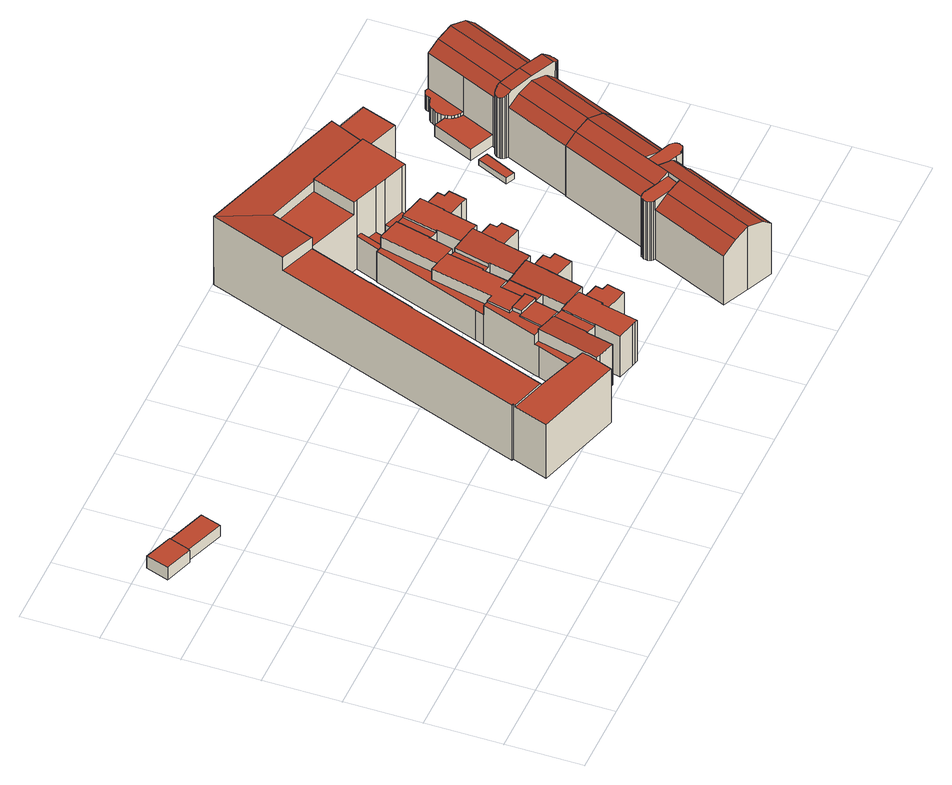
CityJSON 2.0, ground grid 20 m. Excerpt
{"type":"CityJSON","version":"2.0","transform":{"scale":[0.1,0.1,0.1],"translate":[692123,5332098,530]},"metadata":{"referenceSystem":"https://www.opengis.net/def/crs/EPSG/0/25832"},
"CityObjects":{
"building1":{"type":"Building","attributes":{"Gemeindeschluessel":"09162000","HoeheDach":"538.540","HoeheGrund":"534.680","Methode":"2000","NiedrigsteTraufeDesGebaeudes":"538.140","Geometrietyp2DReferenz":"3000","function":"31001_2000","roofType":"1000","measuredHeight":3.86},"geometry":[{"type":"MultiSurface","lod":"2","boundaries":[[[0,1,2,3,4]],[[5,6,7,8]],[[9,10,11,12]],[[12,5,8,0,4,9]],[[12,11,13,14,6,5]],[[3,2,13,11,10]],[[14,13,2,1]],[[7,6,14,1]],[[4,3,10,9]],[[8,7,1,0]]],"semantics":{"surfaces":[{"type":"WallSurface"},{"type":"GroundSurface"},{"type":"RoofSurface"}],"values":[0,0,0,1,0,2,0,2,0,0]}}]},
"building2":{"type":"Building","attributes":{"name":"Heckscher-Klinikum, Förderschule","Gemeindeschluessel":"09162000","HoeheDach":"552.110","HoeheGrund":"530.670","Methode":"2000","NiedrigsteTraufeDesGebaeudes":"537.933","Geometrietyp2DReferenz":"3000","function":"31001_9998","roofType":"1000","measuredHeight":21.44,"storeysAboveGround":4},"geometry":[{"type":"MultiSurface","lod":"2","boundaries":[[[15,16,17,18]],[[19,20,21,22,23,24,25,26,27,28,29,30,31,32,33,34,35,36,37,38,39,40,41,42]],[[43,44,15,18]],[[31,45,46,47,32]],[[33,48,49,34]],[[50,40,39,51,52,53]],[[54,55,56,57,58]],[[38,37,59,60,61,62]],[[63,64,65,66]],[[26,25,66,65,67,68,69]],[[70,71,72,73,74,75,56,55]],[[76,77,78,41,40,50]],[[41,78,79,42]],[[20,19,80,81,75,74]],[[82,83,49,48,47,60,59]],[[29,28,43,18,17,84]],[[62,61,46,45,85,84,17,16,69,68,52,51]],[[35,83,82,36]],[[36,82,59,37]],[[27,26,69,16,15,44]],[[77,76,80,86]],[[21,73,72,22]],[[20,74,73,21]],[[50,53,67,65,64]],[[25,24,70,55,54,66]],[[23,71,70,24]],[[57,56,75,81]],[[38,62,51,39]],[[34,49,83,35]],[[29,84,85,30]],[[19,42,79,86,80]],[[54,58,63,66]],[[32,47,48,33]],[[76,50,64,57,81,80]],[[68,67,53,52]],[[79,78,77,86]],[[22,72,71,23]],[[27,44,43,28]],[[47,46,61,60]],[[30,85,45,31]],[[58,57,64,63]]],"semantics":{"surfaces":[{"type":"WallSurface"},{"type":"GroundSurface"},{"type":"RoofSurface"}],"values":[0,1,2,0,0,0,0,0,0,0,2,0,0,0,2,0,2,0,0,0,0,0,0,2,0,0,0,0,0,0,0,2,0,2,0,2,0,0,0,0,0]}}]},
"building3":{"type":"Building","attributes":{"Gemeindeschluessel":"09162000","HoeheDach":"545.071","HoeheGrund":"531.745","Methode":"2000","NiedrigsteTraufeDesGebaeudes":"540.890","Geometrietyp2DReferenz":"3000","function":"31001_9998","roofType":"1000","measuredHeight":13.33,"storeysAboveGround":3},"geometry":[{"type":"MultiSurface","lod":"2","boundaries":[[[87,88,89,90,91,92,93]],[[94,95,96,97,98,99,100,101]],[[102,103,104,105]],[[106,107,108,109]],[[110,111,112,113]],[[114,115,116,117,118,119,120]],[[121,122,109,123]],[[124,125,126,127,128,129,130]],[[131,132,133,134]],[[134,133,135,136]],[[137,138,130,129,139,140,141,142,143,144,145,146]],[[147,148,149,150,151,152,153]],[[154,140,139,155]],[[156,157,158,159,160,161,162]],[[163,164,165,166]],[[167,168,169,170]],[[171,172,173,174]],[[175,176,116,115]],[[177,178,179,180]],[[181,142,141,182]],[[180,179,183,184]],[[185,186,187,188]],[[189,190,191,192,193,194]],[[195,144,143,196]],[[197,198,169,168,108,107,199]],[[135,133,132,200,189,194,201,202,203]],[[204,197,199,205]],[[206,207,208,209]],[[210,211,91,90,212,213,170,169,198,214]],[[190,189,200,215]],[[216,203,202,103,102]],[[217,218,219,220]],[[221,222,223,145,144,195,209,208,224,225]],[[103,226,227,228,229,217,220,230,104]],[[123,109,108,168,167]],[[106,109,122,231,232,112,111,164,187,186,219,218]],[[233,234,235,236]],[[111,237,224,208,207,238,239,165,164]],[[99,98,240,241,153,152,242]],[[243,244,245,155,139,129,128]],[[246,247,248,249]],[[250,251,252,253]],[[216,102,105,254,255,173,172,256]],[[257,258,259,191,190,215]],[[260,100,99,242,261,262]],[[263,264,265,266]],[[240,98,97,267]],[[268,269,234,233]],[[207,206,196,143,142,181,270,271,272,238]],[[273,95,94,274]],[[267,97,96,275]],[[276,277,269,268]],[[140,154,278,279,280,182,141]],[[281,282,119,118,283,137,284,252,251,285,286]],[[188,187,164,163]],[[287,288,247,246]],[[289,290,291,292,225,224,237]],[[293,136,135,203,216,256,294]],[[295,239,238,272]],[[195,196,206,209]],[[226,296,297,227]],[[298,299,300,285,251,250,113,112,232,301]],[[89,88,262]],[[100,260,302,101]],[[137,283,138]],[[254,105,104,230,303,304,305,306]],[[116,176,307,308,125,124,309,117]],[[174,173,255,310]],[[229,106,218,217]],[[311,312,264,263]],[[126,125,308,313]],[[265,264,312,314,302,260,262,88,87,315,316,317,318]],[[319,314,312,311]],[[320,321,178,177]],[[313,308,307,322]],[[323,318,317,324]],[[257,316,315,258]],[[325,282,281,326]],[[239,295,327,249,248,166,165]],[[228,205,199,107,106,229]],[[279,278,321,320]],[[328,329,324,317,316,257,215,200,132,131]],[[309,138,283,118,117]],[[213,212,157,156]],[[184,183,245,244]],[[262,261,242,152,151,330,331,158,157,212,90,89]],[[184,244,243,128,127,126,313,322,175,115,114,120,332,276,268,233,236,148,147,153,241,240,267,275,273,274,333,319,311,263,266,323,324,329,328,131,134,136,293,294,171,174,310,306,305,304,287,246,249,327,295,272,271,270,181,182,280,279,320,177,180],[222,221,225,292,291,334,335,223],[299,298,301,161,160,159,336,300],[211,210,214,337,338,339,340,93,92,91]],[[236,235,149,148]],[[162,161,301,232,231]],[[304,303,288,287]],[[158,331,286,285,300,336,159]],[[250,253,290,289,110,113]],[[286,331,330,281]],[[333,274,94,101,302,314,319]],[[289,237,111,110]],[[341,185,188,163,166,248,247,288,303]],[[275,96,95,273]],[[149,235,234,269,277,325,326,150]],[[253,252,284,335,334,291,290]],[[258,315,87,93,340,339,259]],[[162,231,122,121]],[[284,146,145,223,335]],[[191,259,339,338,337,214,198,197,204,192]],[[322,307,176,175]],[[124,130,138,309]],[[325,277,276,332,120,119,282]],[[194,193,192,204,205,297,296]],[[201,194,296,226,103,202]],[[294,256,172,171]],[[245,183,179,178,321,278,154,155]],[[137,146,284]],[[220,219,186,185,341,303,230]],[[266,265,318,323]],[[310,255,254,306]],[[227,297,205,228]],[[326,281,330,151,150]],[[167,170,213,156,162,121,123]]],"semantics":{"surfaces":[{"type":"WallSurface"},{"type":"RoofSurface"},{"type":"GroundSurface"}],"values":[0,1,0,0,0,0,0,0,0,0,1,0,0,0,0,0,0,0,0,0,0,0,0,0,1,1,0,0,0,0,0,0,0,1,0,1,0,1,0,0,0,0,1,1,0,0,0,0,0,0,0,0,0,1,0,0,0,0,0,1,0,0,0,0,0,0,1,0,0,0,0,1,0,0,0,0,0,0,0,0,0,0,0,0,0,1,2,0,0,0,0,1,0,0,0,1,0,1,0,0,0,0,0,0,0,0,1,0,0,1,0,0,0,0,0,0,1]}}]},
"building4":{"type":"Building","attributes":{"Gemeindeschluessel":"09162000","HoeheDach":"541.106","HoeheGrund":"530.790","Methode":"2000","NiedrigsteTraufeDesGebaeudes":"537.910","Geometrietyp2DReferenz":"3000","function":"31001_9998","roofType":"1000","measuredHeight":10.32},"geometry":[{"type":"MultiSurface","lod":"2","boundaries":[[[342,343,344,248]],[[345,346,347,348]],[[349,343,342,350]],[[351,352,345,348,353]],[[353,248,344,351]],[[352,354,346,345]],[[351,344,343,349,354,352]],[[348,347,350,342,248,353]],[[347,346,354,349,350]]],"semantics":{"surfaces":[{"type":"RoofSurface"},{"type":"WallSurface"},{"type":"GroundSurface"}],"values":[0,1,1,2,1,1,1,1,0]}}]},
"building5":{"type":"Building","attributes":{"Gemeindeschluessel":"09162000","HoeheDach":"538.151","HoeheGrund":"531.353","Methode":"1000","NiedrigsteTraufeDesGebaeudes":"538.151","Geometrietyp2DReferenz":"3000","function":"31001_9998","roofType":"1000","measuredHeight":6.8},"geometry":[{"type":"MultiSurface","lod":"2","boundaries":[[[355,356,357,358]],[[358,359,360,355]],[[361,360,359,362]],[[355,360,361,356]],[[359,358,357,362]],[[362,357,356,361]]],"semantics":{"surfaces":[{"type":"RoofSurface"},{"type":"WallSurface"},{"type":"GroundSurface"}],"values":[0,1,2,1,1,1]}}]},
"building6":{"type":"Building","attributes":{"Gemeindeschluessel":"09162000","HoeheDach":"553.270","HoeheGrund":"533.830","Methode":"2000","NiedrigsteTraufeDesGebaeudes":"549.018","Geometrietyp2DReferenz":"3000","function":"31001_9998","roofType":"3400","measuredHeight":19.44,"storeysAboveGround":5},"geometry":[{"type":"MultiSurface","lod":"2","boundaries":[[[363,364,365,366,367]],[[368,369,370,371]],[[372,373,374,375]],[[376,377,378,379,380,381]],[[382,383,384,385]],[[386,387,388,389]],[[390,363,391,392,368,371,393,394,395,396,397,398,399,400,401,402,403,404,405]],[[406,407,408,409]],[[410,411,390,405,412]],[[413,388,414,415]],[[416,402,401,417]],[[418,419,420]],[[421,399,398,422]],[[422,398,397,423]],[[424,425,426,427]],[[420,428,373,429]],[[430,414,388,387]],[[431,432,433,434]],[[389,388,413,425,424]],[[435,394,393,436]],[[428,437,374,373]],[[438,404,403,439]],[[378,384,383,370,369,379]],[[440,441,442,443]],[[444,370,383,382]],[[445,446,419,418]],[[420,419,447,367,366,437,428]],[[448,449,411,410]],[[409,408,450,451]],[[452,453,454,455]],[[456,396,395,457]],[[392,447,368]],[[385,384,378,377]],[[423,397,396,456]],[[443,442,407,406]],[[381,380,446,415,414,430]],[[427,426,441,440]],[[420,429,458,454,453,433,432,450,408,407,442,441,426,425,413,415,445,418]],[[451,450,432,431]],[[436,393,371,370,444]],[[455,454,458,459]],[[390,411,364,363]],[[386,376,381,430,387]],[[457,395,394,435]],[[379,369,368,447,419,446,380]],[[459,458,429,373,372]],[[412,405,404,438]],[[415,446,445]],[[363,367,391]],[[411,449,365,364]],[[460,400,399,421]],[[434,433,453,452]],[[391,367,447,392]],[[417,401,400,460]],[[375,374,437,366,365,449,448]],[[376,386,389,424,427,440,443,406,409,451,431,434,452,455,459,372,375,448,410,412,438,439,416,417,460,421,422,423,456,457,435,436,444,382,385,377]],[[439,403,402,416]]],"semantics":{"surfaces":[{"type":"RoofSurface"},{"type":"WallSurface"},{"type":"GroundSurface"}],"values":[0,1,1,1,1,1,0,1,1,1,1,1,1,1,1,1,0,1,1,1,0,1,0,1,1,1,0,1,1,1,1,1,1,1,1,0,1,0,1,1,1,1,1,1,0,1,1,1,1,0,1,1,1,1,1,2,1]}}]},
"building7":{"type":"Building","attributes":{"Gemeindeschluessel":"09162000","HoeheDach":"535.849","HoeheGrund":"533.990","Methode":"1000","NiedrigsteTraufeDesGebaeudes":"535.849","Geometrietyp2DReferenz":"3000","function":"31001_2000","roofType":"1000","measuredHeight":1.86},"geometry":[{"type":"MultiSurface","lod":"2","boundaries":[[[461,462,463,464]],[[465,466,467,468]],[[462,461,468,467]],[[461,464,465,468]],[[464,463,466,465]],[[463,462,467,466]]],"semantics":{"surfaces":[{"type":"RoofSurface"},{"type":"GroundSurface"},{"type":"WallSurface"}],"values":[0,1,2,2,2,2]}}]},
"building8":{"type":"Building","attributes":{"Gemeindeschluessel":"09162000","HoeheDach":"537.510","HoeheGrund":"533.980","Methode":"1000","NiedrigsteTraufeDesGebaeudes":"537.510","Geometrietyp2DReferenz":"3000","function":"31001_9998","roofType":"1000","measuredHeight":3.53,"storeysAboveGround":1},"geometry":[{"type":"MultiSurface","lod":"2","boundaries":[[[469,470,471,472,473,474,475,476,477,478]],[[479,472,471,480]],[[481,476,475,482]],[[483,469,478,484]],[[484,485,481,482,486,487,479,480,488,483]],[[485,477,476,481]],[[480,471,470,488]],[[484,478,477,485]],[[487,473,472,479]],[[488,470,469,483]],[[482,475,474,486]],[[486,474,473,487]]],"semantics":{"surfaces":[{"type":"RoofSurface"},{"type":"WallSurface"},{"type":"GroundSurface"}],"values":[0,1,1,1,2,1,1,1,1,1,1,1]}}]},
"building9":{"type":"Building","attributes":{"Gemeindeschluessel":"09162000","HoeheDach":"554.540","HoeheGrund":"533.880","Methode":"2000","NiedrigsteTraufeDesGebaeudes":"549.041","Geometrietyp2DReferenz":"3000","function":"31001_9998","roofType":"3400","measuredHeight":20.66,"storeysAboveGround":5},"geometry":[{"type":"MultiSurface","lod":"2","boundaries":[[[489,490,491,492]],[[493,494,495,496]],[[497,498,499,500]],[[501,502,503,504,505,506,507,508,509,510]],[[511,507,506,437]],[[512,513,514,515]],[[516,517,518,519,520,521]],[[522,523,524,525]],[[495,494,526,527,504,503,528,529,530,514,513,531,532,533,499,498,534]],[[501,535,536,502]],[[505,374,437,506]],[[537,538,490,489]],[[539,540,541,542]],[[543,544,491,490,538,545]],[[546,547,449,548,511,437,374]],[[516,521,540,539]],[[549,533,532,550]],[[551,552,510,509,553]],[[554,555,556,557]],[[558,559,560,561,562]],[[537,563,530,529,545,538]],[[516,539,542,564,565,566,522,525,554,557,567,551,553,547,546,568,569,493,496,570,497,500,549,550,571,512,515,563,537,489,492,572,517]],[[572,492,491,544,561,560]],[[564,573,574,565]],[[508,548,449,509]],[[542,541,573,564]],[[562,561,544,543]],[[519,558,562,543,545,529,528,536,535,520]],[[500,499,533,549]],[[566,575,523,522]],[[510,552,576,556,555,524,523,575,574,573,541,540,521,520,535,501]],[[568,527,526,569]],[[557,556,576,567]],[[553,509,449,547]],[[569,526,494,493]],[[570,534,498,497]],[[525,524,555,554]],[[550,532,531,571]],[[496,495,534,570]],[[567,576,552,551]],[[515,514,530,563]],[[565,574,575,566]],[[548,508,507,511]],[[502,536,528,503]],[[517,572,560,559,518]],[[568,546,374,505,504,527]],[[571,531,513,512]],[[519,518,559,558]]],"semantics":{"surfaces":[{"type":"WallSurface"},{"type":"RoofSurface"},{"type":"GroundSurface"}],"values":[0,0,0,0,1,0,0,0,1,1,1,0,0,1,0,0,0,0,0,1,0,2,0,0,1,0,1,0,0,0,1,0,0,0,0,0,0,0,0,0,0,0,1,1,0,0,0,1]}}]},
"building10":{"type":"Building","attributes":{"Gemeindeschluessel":"09162000","HoeheDach":"538.403","HoeheGrund":"533.920","Methode":"1000","NiedrigsteTraufeDesGebaeudes":"538.403","Geometrietyp2DReferenz":"3000","function":"31001_9998","roofType":"1000","measuredHeight":4.48},"geometry":[{"type":"MultiSurface","lod":"2","boundaries":[[[577,578,579,580]],[[581,582,583,584]],[[585,586,587,588]],[[589,590,586,585]],[[492,591,592,489]],[[584,583,593,594]],[[595,596,594,593]],[[594,596,597,598,599,600,601,602,492,489,603,604,589,585,588,577,580,605,606,607,608,609,581,584]],[[596,595,610,597]],[[609,611,582,581]],[[604,612,590,589]],[[580,579,613,605]],[[597,610,614,598]],[[608,615,611,609]],[[489,592,616,603]],[[588,587,578,577]],[[600,617,618,601]],[[605,613,619,606]],[[606,619,620,607]],[[602,621,591,492]],[[599,622,617,600]],[[607,620,615,608]],[[601,618,621,602]],[[603,616,612,604]],[[598,614,622,599]],[[595,593,583,582,611,615,620,619,613,579,578,587,586,590,612,616,592,591,621,618,617,622,614,610]]],"semantics":{"surfaces":[{"type":"WallSurface"},{"type":"GroundSurface"},{"type":"RoofSurface"}],"values":[0,0,0,0,0,0,0,1,0,0,0,0,0,0,0,0,0,0,0,0,0,0,0,0,0,2]}}]}
},
"vertices":[
[80,891,47],[80,891,81],[80,891,85],[77,886,85],[77,886,47],[204,907,47],[204,907,81],[186,853,81],[186,853,47],[3,912,47],[3,912,85],[23,971,85],[23,971,47],[98,944,85],[98,944,81],
[987,796,79],[987,796,178],[943,675,178],[943,675,79],[1396,976,7],[1350,851,7],[1338,855,7],[1284,875,7],[1255,887,7],[1194,910,7],[1047,964,7],[986,796,7],[1010,787,7],[981,661,7],[942,675,7],[919,612,7],[816,327,7],[808,304,7],[946,255,7],[947,254,7],[942,234,7],[919,173,7],[686,242,7],[720,337,7],[715,338,7],[1024,1198,7],[1537,1028,7],[1505,937,7],[981,661,79],[1010,787,79],[816,327,178],[808,304,178],[808,304,173],[946,255,173],[947,254,173],[1024,1198,219],[715,338,178],[952,999,178],[952,999,219],[1185,913,182],[1185,913,221],[1227,1029,221],[1227,1029,212],[1227,1029,182],[686,242,173],[718,331,173],[718,331,178],[720,337,178],[1087,1075,182],[1087,1075,212],[1047,964,212],[1047,964,182],[1047,963,212],[1047,963,178],[986,796,178],[1194,910,221],[1255,887,221],[1284,875,221],[1338,855,221],[1350,851,221],[1395,974,221],[1429,1064,219],[1429,1064,182],[1537,1028,182],[1505,937,182],[1396,976,212],[1395,974,212],[919,173,173],[942,234,173],[942,675,178],[919,612,178],[1396,976,182],
[1118,362,144],[1118,363,144],[1118,363,141],[1133,426,141],[1133,426,17],[1118,363,17],[1118,362,17],[1238,266,111],[1249,311,111],[1230,316,111],[1234,334,111],[1182,347,111],[1182,348,111],[1168,351,111],[1153,286,111],[1010,389,112],[1010,389,140],[995,392,140],[995,392,112],[1057,472,145],[1057,472,151],[1104,462,151],[1104,462,145],[1179,679,131],[1179,679,145],[1160,584,145],[1160,584,131],[1261,592,17],[1348,571,17],[1348,571,109],[1261,592,109],[1261,592,148],[1260,592,148],[1260,592,17],[1117,524,140],[1117,524,145],[1104,462,140],[1293,652,109],[1293,651,109],[1293,651,17],[1293,652,17],[1315,742,17],[1315,742,145],[1293,652,145],[1046,283,17],[1046,283,143],[1030,213,143],[1030,213,17],[982,225,147],[982,225,17],[1240,665,145],[1277,656,145],[1316,741,145],[1332,807,145],[1321,809,145],[1265,823,145],[1263,823,145],[1241,732,145],[1244,732,145],[1229,667,145],[1205,439,17],[1292,417,17],[1292,417,111],[1205,439,111],[1205,439,149],[1205,440,149],[1205,440,17],[1332,807,111],[1316,741,111],[1152,516,140],[1152,516,141],[1173,511,143],[1173,511,17],[1152,516,17],[1142,518,17],[1142,518,140],[1139,689,111],[1139,689,145],[1176,844,145],[1176,844,111],[1110,461,140],[1110,461,151],[1105,433,151],[1105,433,140],[947,254,17],[947,254,112],[946,255,112],[946,255,17],[1359,616,17],[1359,616,109],[1396,772,17],[1396,772,111],[1414,768,111],[1414,768,17],[1265,823,17],[1321,809,17],[1403,721,111],[1403,721,17],[1081,532,111],[1081,532,145],[1117,694,145],[1117,694,111],[1071,374,143],[1071,374,140],[1087,370,140],[1087,370,144],[1071,374,144],[1053,379,144],[1241,732,139],[1263,823,139],[1102,433,151],[1102,434,151],[1051,446,151],[1048,283,143],[1027,385,147],[1010,389,149],[969,228,149],[1102,433,144],[1051,446,144],[1238,829,139],[1238,829,145],[1216,738,145],[1216,738,139],[1105,433,17],[1131,427,17],[1131,427,141],[1131,427,140],[1102,434,17],[1048,283,140],[969,228,112],[1047,474,140],[1047,474,145],[1062,536,145],[1062,536,140],[1216,738,17],[1241,732,17],[1244,732,17],[1214,739,145],[1214,739,17],[1027,385,140],[1043,448,140],[1051,446,140],[1057,472,140],[1048,539,140],[1142,518,145],[1156,584,145],[1286,467,17],[1286,467,111],[1304,463,111],[1304,463,17],[1198,675,145],[1234,830,145],[1187,842,145],[1182,347,17],[1182,348,17],[1182,348,148],[1316,741,17],[1384,726,17],[1384,726,111],[1160,848,17],[1160,848,111],[1169,846,111],[1169,846,17],[1183,579,131],[1183,579,142],[1206,672,142],[1206,672,131],[992,381,112],[954,277,112],[942,234,112],[1077,276,140],[1099,366,140],[1087,369,140],[1168,351,144],[1168,351,147],[1140,357,144],[1117,192,17],[1117,192,144],[1109,194,144],[1109,194,17],[1234,334,17],[1290,486,17],[1290,486,111],[1263,823,17],[1238,829,17],[1234,830,17],[1249,311,17],[1238,266,17],[1230,316,17],[1237,497,17],[1237,497,111],[1396,791,111],[1396,791,17],[1332,807,17],[1220,502,146],[1237,498,148],[1277,656,148],[1229,667,144],[1187,578,142],[1173,512,142],[1057,563,17],[1057,563,111],[1198,675,131],[1198,674,131],[1198,674,17],[1198,675,17],[969,228,17],[942,234,17],[1187,842,17],[1027,385,144],[1043,448,144],[1160,584,17],[1183,579,17],[1187,578,17],[1156,584,17],[1153,286,144],[1048,539,111],[1048,539,17],[995,392,17],[992,381,17],[1342,621,109],[1346,639,109],[1277,656,109],[954,277,17],[1126,190,17],[1126,190,144],[1346,639,17],[1149,287,144],[1099,366,144],[1077,276,144],[1078,276,144],[1061,206,144],[1149,287,17],[1400,790,17],[1400,790,111],[1342,621,17],[1061,206,17],[1078,276,17],[1237,498,111],[1220,502,111],[1176,844,17],[1048,283,17],[1077,276,17],[1220,502,149],[1173,512,143],[1237,498,17],[1153,286,17],[1206,672,17],[1229,667,17],[1173,512,17],[1102,433,17],[1087,370,17],[1087,369,17],[1099,366,17],[1062,536,111],
[1183,842,111],[1207,905,111],[1194,910,111],[1234,830,8],[1234,830,79],[1187,842,79],[1187,842,8],[1207,905,79],[1183,842,79],[1194,910,8],[1255,887,8],[1169,846,8],[1255,887,79],
[1284,875,82],[1265,823,82],[1321,809,82],[1338,855,82],[1338,855,14],[1284,875,14],[1265,823,14],[1321,809,14],
[1600,325,220],[1609,321,217],[1684,492,217],[1638,512,233],[1563,341,233],[1584,288,220],[1592,284,217],[1603,280,207],[1603,280,220],[1467,303,38],[1467,303,194],[1571,541,194],[1571,541,38],[1426,34,38],[1495,3,38],[1495,3,195],[1473,13,217],[1428,33,233],[1426,34,232],[1589,249,38],[1589,249,207],[1600,244,196],[1600,244,38],[1356,65,38],[1356,65,190],[1446,270,190],[1446,270,38],[1636,310,220],[1563,341,220],[1547,304,220],[1620,272,220],[1621,276,220],[1626,275,220],[1631,275,220],[1635,276,220],[1640,278,220],[1643,281,220],[1645,285,220],[1647,290,220],[1647,295,220],[1646,300,220],[1643,304,220],[1640,307,220],[1435,290,38],[1435,290,220],[1436,295,220],[1436,295,38],[1636,310,38],[1636,310,190],[1640,307,38],[1446,270,220],[1481,254,217],[1488,251,220],[1647,295,38],[1647,290,38],[1534,273,220],[1534,273,233],[1504,286,220],[1643,281,38],[1640,278,38],[1635,276,38],[1442,272,38],[1442,272,220],[1438,276,220],[1438,276,38],[1497,290,217],[1467,303,220],[1391,49,217],[1442,303,38],[1442,303,220],[1447,305,220],[1447,305,38],[1621,276,38],[1620,272,38],[1601,528,217],[1643,304,38],[1646,300,38],[1436,280,38],[1436,280,220],[1435,285,220],[1435,285,38],[1603,280,38],[1518,238,220],[1518,238,233],[1547,304,233],[1711,480,38],[1711,480,190],[1439,299,220],[1439,299,38],[1452,306,38],[1452,306,220],[1457,306,220],[1457,306,38],[1631,275,38],[1626,275,38],[1462,305,220],[1462,305,38],[1645,285,38],
[1580,672,58],[1618,754,58],[1595,765,58],[1558,683,58],[1558,683,40],[1595,765,40],[1618,754,40],[1580,672,40],
[1667,759,75],[1706,847,75],[1699,851,75],[1693,856,75],[1688,862,75],[1684,868,75],[1681,876,75],[1680,883,75],[1649,896,75],[1602,788,75],[1693,856,40],[1699,851,40],[1680,883,40],[1681,876,40],[1667,759,40],[1602,788,40],[1649,896,40],[1684,868,40],[1688,862,40],[1706,847,40],
[1706,847,39],[1706,847,194],[1752,952,194],[1752,952,39],[1639,718,39],[1639,718,230],[1637,722,228],[1637,722,39],[1636,731,39],[1636,731,225],[1637,736,225],[1637,736,39],[1780,652,241],[1713,681,245],[1654,707,241],[1646,711,236],[1646,711,194],[1675,698,217],[1713,681,232],[1758,662,217],[1785,650,190],[1785,650,238],[1639,512,232],[1652,747,39],[1652,747,230],[1657,747,233],[1657,747,39],[1800,684,39],[1891,891,39],[1891,891,190],[1801,686,190],[1801,686,238],[1800,684,238],[1810,660,39],[1810,660,225],[1808,656,225],[1808,656,39],[1642,714,233],[1646,712,236],[1670,743,241],[1662,747,236],[1661,745,236],[1647,746,228],[1643,743,226],[1640,740,225],[1636,727,226],[1796,688,241],[1729,717,245],[1667,759,39],[1667,759,194],[1805,682,39],[1805,682,234],[1808,678,231],[1808,678,39],[1691,734,217],[1781,939,217],[1662,747,194],[1571,541,39],[1711,480,39],[1683,492,217],[1640,740,39],[1643,743,39],[1790,649,39],[1790,649,234],[1785,650,39],[1804,652,39],[1804,652,226],[1800,650,228],[1800,650,39],[1773,698,217],[1864,903,217],[1822,922,232],[1819,923,232],[1729,717,232],[1661,745,39],[1810,674,39],[1811,669,39],[1811,665,39],[1795,649,39],[1646,712,39],[1642,714,39],[1636,727,39],[1647,746,39],[1822,922,39],[1810,674,229],[1811,669,226],[1811,665,225],[1795,649,231],
[1680,883,39],[1680,883,84],[1679,891,84],[1679,891,39],[1707,931,39],[1707,931,84],[1715,934,84],[1715,934,39],[1684,868,39],[1684,868,84],[1681,876,84],[1681,876,39],[1688,862,39],[1688,862,84],[1752,952,84],[1706,847,84],[1723,935,84],[1723,935,39],[1724,940,84],[1724,940,39],[1726,945,39],[1729,949,39],[1733,952,39],[1737,954,39],[1742,955,39],[1747,954,39],[1699,851,39],[1693,856,39],[1681,900,39],[1683,908,39],[1688,915,39],[1693,922,39],[1699,927,39],[1726,945,84],[1699,927,84],[1693,856,84],[1681,900,84],[1729,949,84],[1693,922,84],[1699,851,84],[1737,954,84],[1742,955,84],[1683,908,84],[1688,915,84],[1747,954,84],[1733,952,84]
]}
